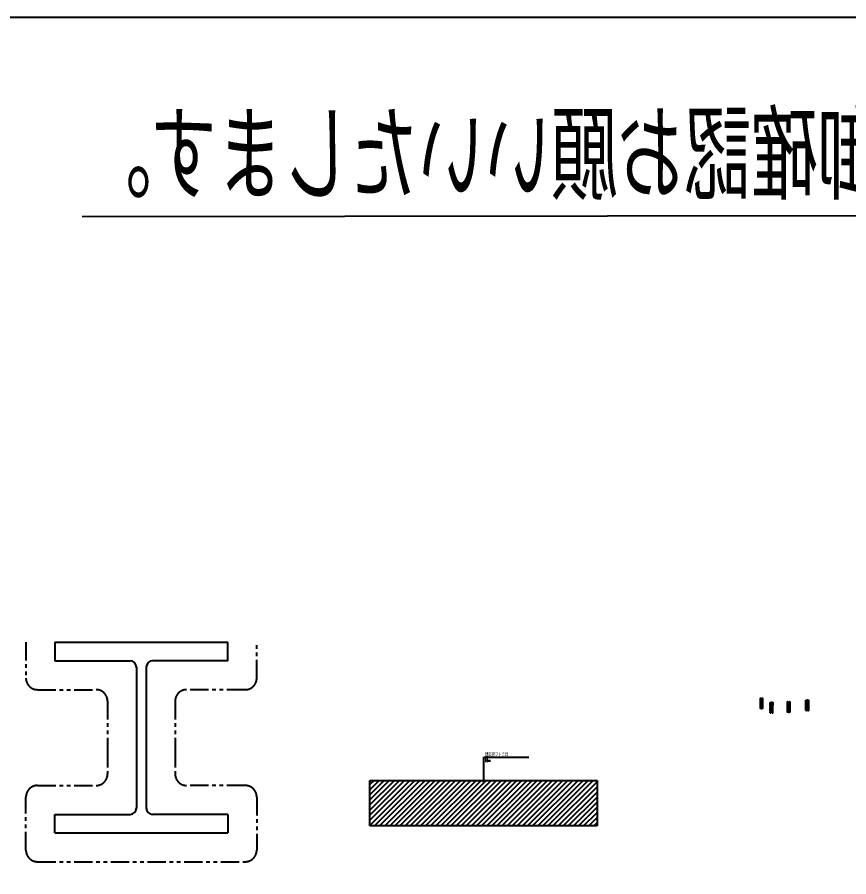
# Model space of a CAD drawing. Header units: inches. Extents: x 107967 to 757940, y -1505 to 368711.
# Drawn here: x 278424 to 315030, y 246563 to 284385 of the extents above; entities that cross this region are included whole.
import ezdxf

# ---------------------------------------------------------------- set-up
doc = ezdxf.new("R2010")
doc.units = ezdxf.units.IN
doc.header["$MEASUREMENT"] = 0
doc.linetypes.add('PHANTOM', pattern=[63.5, 31.75, -6.35, 6.35, -6.35, 6.35, -6.35])
for name, color, linetype in [('_P11_文字', 3, 'Continuous'), ('_P11_製品寸法', 9, 'Continuous'), ('_P18_文字', 3, 'Continuous'), ('_グラスウール', 2, 'BATTING'), ('_別途', 6, 'PHANTOM'), ('_製品', 4, 'Continuous'), ('_躯体', 8, 'Continuous')]:
    doc.layers.add(name, color=color, linetype=linetype)
doc.layers.add('_ポイント', color=1, linetype='Continuous', plot=False)
doc.styles.add('OKAMURA', font='simplex8.shx', dxfattribs={"width": 0.7, "bigfont": 'BIGFONT.shx'})
doc.linetypes.add('BATTING', pattern='A,0.00254,-2.54,[134,ltypeshp.shx,S=2.54,R=0,X=-2.54,Y=0],-5.08,[134,ltypeshp.shx,S=2.54,R=180,X=2.54,Y=0],-2.54', length=10.16254)
doc.dimstyles.new('OKAMURA-050', dxfattribs={"dimscale": 50, "dimtxt": 3, "dimasz": 1, "dimexe": 0, "dimexo": 3, "dimgap": 1, "dimtad": 1, "dimdec": 8, "dimdsep": 46, "dimtxsty": 'OKAMURA', "dimblk1": 'DOT', "dimblk2": 'DOT', "dimsah": 1, "dimcen": 0, "dimclrt": 3, "dimadec": 0, "dimazin": 0, "dimtfac": 1, "dimtdec": 8, "dimtix": 1, "dimtmove": 2, "dimatfit": 3, "dimfxl": 1, "dimtolj": 1, "dimarcsym": 0})
pattern_1 = [(37.5, (0, 0), (-0.32, 9.78826), [0, -7.7216, 0, -8.636, 0, -8.255]), (7.5, (0, 0), (8.99047, 14.3365), [0, -4.1656, 0, -6.9596, 0, -2.667]), (327.5, (-6.248, 0), (15.81985, 0.02874), [0, -2.54, 0, -9.144, 0, -11.938]), (317.5, (-6.248, 0), (15.27113, 4.4586), [0, -1.27, 0, -5.9944, 0, -6.858])]

# ---------------------------------------------------------------- blocks, each defined once
blk = doc.blocks.new('*U338')
at = {"layer": '_別途'}
for p, q in [((-200, 0), (-200, -62)), ((200, -62), (200, 0)), ((-180, -82), (-78.5, -82)), ((180, -82), (78.5, -82)), ((-58.5, -102), (-58.5, -185)), ((58.5, -102), (58.5, -192.3)), ((-58.5, -185), (-58.5, -228)), ((58.5, -185), (58.5, -228)), ((-180, -248), (-78.5, -248)), ((180, -248), (78.5, -248)), ((-200, -360), (-200, -268)), ((200, -268), (200, -360)), ((-180, -380), (180, -380))]:
    blk.add_line(p, q, dxfattribs=at)
for centre, start, end in [((-180, -62), 180, 270), ((180, -62), 270, 0), ((-78.5, -102), 0, 90), ((78.5, -102), 90, 180), ((-78.5, -228), 270, 0), ((78.5, -228), 180, 270), ((-180, -268), 90, 180), ((180, -268), 0, 90), ((-180, -360), 180, 270), ((180, -360), 270, 0)]:
    blk.add_arc(centre, 20, start, end, dxfattribs=at)
at = {"layer": '_躯体'}
for p, q in [((-150, 0), (-150, -32)), ((-150, 0), (150, 0)), ((150, -32), (150, 0)), ((-150, -32), (-19.5, -32)), ((-8.5, -43), (-8.5, -185)), ((8.5, -43), (8.5, -185)), ((150, -32), (19.5, -32)), ((-8.5, -185), (-8.5, -287)), ((8.5, -185), (8.5, -287)), ((-150, -298), (-19.5, -298)), ((-150, -330), (-150, -298)), ((150, -298), (19.5, -298)), ((150, -298), (150, -330)), ((-150, -330), (150, -330))]:
    blk.add_line(p, q, dxfattribs=at)
for centre, start, end in [((-19.5, -43), 0, 90), ((19.5, -43), 90, 180), ((-19.5, -287), 270, 0), ((19.5, -287), 180, 270)]:
    blk.add_arc(centre, 11, start, end, dxfattribs=at)
blk = doc.blocks.new('_DOT')
at = {"color": 0, "linetype": 'ByBlock'}
blk.add_line((-0.5, 0), (-1, 0), dxfattribs=at)
at = {"color": 0, "linetype": 'ByBlock', "const_width": 0.5}
blk.add_lwpolyline([(-0.25, 0, 1), (0.25, 0, 1)], format="xyb", close=True, dxfattribs=at)
blk = doc.blocks.new('*U195')
at = {"layer": '_別途'}
h = blk.add_hatch(dxfattribs=at)
h.set_pattern_fill('AR-SAND', color=256, scale=0.2, style=0)
h.set_pattern_definition(pattern_1)
h.paths.add_polyline_path([(-59, 457), (-46, 457), (-46, 332), (-59, 332)])
h = blk.add_hatch(dxfattribs=at)
h.set_pattern_fill('AR-SAND', color=256, scale=0.2, style=0)
h.set_pattern_definition(pattern_1)
h.paths.add_polyline_path([(-46, 457), (-34, 457), (-34, 332), (-46, 332)])
h = blk.add_hatch(dxfattribs=at)
h.set_pattern_fill('AR-SAND', color=256, scale=0.2, style=0)
h.set_pattern_definition(pattern_1)
h.paths.add_polyline_path([(34, 457), (46, 457), (46, 332), (34, 332)])
h = blk.add_hatch(dxfattribs=at)
h.set_pattern_fill('AR-SAND', color=256, scale=0.2, style=0)
h.set_pattern_definition(pattern_1)
h.paths.add_polyline_path([(46, 457), (59, 457), (59, 332), (46, 332)])
h = blk.add_hatch(dxfattribs=at)
h.set_pattern_fill('AR-SAND', color=256, scale=0.2, style=0)
h.set_pattern_definition(pattern_1)
h.paths.add_polyline_path([(-59, 0), (-46, 0), (-46, 322), (-59, 322)])
h = blk.add_hatch(dxfattribs=at)
h.set_pattern_fill('AR-SAND', color=256, scale=0.2, style=0)
h.set_pattern_definition(pattern_1)
h.paths.add_polyline_path([(-46, 0), (-34, 0), (-34, 322), (-46, 322)])
h = blk.add_hatch(dxfattribs=at)
h.set_pattern_fill('AR-SAND', color=256, scale=0.2, style=0)
h.set_pattern_definition(pattern_1)
h.paths.add_polyline_path([(34, 0), (46, 0), (46, 322), (34, 322)])
h = blk.add_hatch(dxfattribs=at)
h.set_pattern_fill('AR-SAND', color=256, scale=0.2, style=0)
h.set_pattern_definition(pattern_1)
h.paths.add_polyline_path([(46, 0), (59, 0), (59, 322), (46, 322)])
at = {"layer": '_グラスウール', "ltscale": 4}
for points in [[(0, 332), (0, 457), (0, 457)], [(0, 0), (0, 322), (0, 322)]]:
    blk.add_lwpolyline(points, dxfattribs=at)
at = {"layer": '_ポイント'}
blk.add_point((0, 457), dxfattribs=at)
at = {"layer": '_別途'}
for p, q in [((-59, 332), (-59, 457)), ((-46, 332), (-46, 457)), ((-34, 332), (-34, 457)), ((34, 332), (34, 457)), ((59, 332), (59, 457)), ((-59, 0), (-59, 322)), ((-46, 0), (-46, 322)), ((-34, 0), (-34, 322)), ((34, 0), (34, 322)), ((46, 0), (46, 322)), ((59, 0), (59, 322))]:
    blk.add_line(p, q, dxfattribs=at)
at = {"layer": '_製品'}
blk.add_line((46, 332), (46, 457), dxfattribs=at)
at = {"layer": 'Defpoints', "ltscale": 2}
for points in [[(-59, 457), (-46, 457), (-46, 332), (-59, 332)], [(-46, 457), (-34, 457), (-34, 332), (-46, 332)], [(34, 457), (46, 457), (46, 332), (34, 332)], [(46, 457), (59, 457), (59, 332), (46, 332)], [(-59, 0), (-46, 0), (-46, 322), (-59, 322)], [(-46, 0), (-34, 0), (-34, 322), (-46, 322)], [(34, 0), (46, 0), (46, 322), (34, 322)], [(46, 0), (59, 0), (59, 322), (46, 322)]]:
    blk.add_lwpolyline(points, close=True, dxfattribs=at)
blk = doc.blocks.new('BOLT')
at = {"layer": '_ポイント'}
blk.add_point((0, 0), dxfattribs=at)
at = {"layer": '_製品'}
for p, q in [((0, 10.969464), (-9.5, 5.484637)), ((-9.5, 5.484637), (-9.5, -5.484636)), ((0, 10.969464), (9.5, 5.484636)), ((9.5, 5.484636), (9.5, -5.484637)), ((-9.5, -5.484636), (0, -10.969464)), ((9.5, -5.484637), (0, -10.969464))]:
    blk.add_line(p, q, dxfattribs=at)
for radius in [9.5, 6]:
    blk.add_circle((0, 0), radius, dxfattribs=at)
blk = doc.blocks.new('ピース')
at = {"layer": '_製品', "ltscale": 2}
for p, q in [((-31, -50), (-31, 0)), ((-31, 0), (31, 0)), ((31, -50), (31, 0)), ((-31, -6), (31, -6)), ((-31, -50), (31, -50))]:
    blk.add_line(p, q, dxfattribs=at)
blk = doc.blocks.new('65ﾗﾝﾅｰ')
at = {"layer": '_製品', "ltscale": 2}
for p, q in [((-33.5, 40), (-33.5, 0)), ((-33.5, 40), (-32.7, 40)), ((-33.5, 0), (33.5, 0)), ((-32.7, 40), (-32.7, 0.8)), ((-32.7, 0.8), (32.7, 0.8)), ((32.7, 40), (32.7, 0.8)), ((33.5, 40), (32.7, 40)), ((33.5, 0), (33.5, 40))]:
    blk.add_line(p, q, dxfattribs=at)
blk = doc.blocks.new('*U196')
at = {"layer": '_製品'}
h = blk.add_hatch(dxfattribs=at)
h.set_pattern_fill('AR-SAND', color=256, scale=0.2, style=0)
h.set_pattern_definition([(37.5, (-647.514, -1076.187), (-0.320006, 9.788265), [0, -7.7216, 0, -8.636, 0, -8.255]), (7.5, (-647.514, -1076.187), (8.99047, 14.3365), [0, -4.1656, 0, -6.9596, 0, -2.667]), (327.5, (-653.762, -1076.187), (15.819847, 0.028744), [0, -2.54, 0, -9.144, 0, -11.938]), (317.5, (-653.762, -1076.187), (15.27113, 4.45859), [0, -1.27, 0, -5.9944, 0, -6.858])])
h.paths.add_polyline_path([(-59, 457), (-46, 457), (-46, 332), (-59, 332)])
h = blk.add_hatch(dxfattribs=at)
h.set_pattern_fill('AR-SAND', color=256, scale=0.2, style=0)
h.set_pattern_definition([(37.5, (-635.014, -1076.187), (-0.320006, 9.788265), [0, -7.7216, 0, -8.636, 0, -8.255]), (7.5, (-635.014, -1076.187), (8.99047, 14.3365), [0, -4.1656, 0, -6.9596, 0, -2.667]), (327.5, (-641.262, -1076.187), (15.819847, 0.028744), [0, -2.54, 0, -9.144, 0, -11.938]), (317.5, (-641.262, -1076.187), (15.27113, 4.45859), [0, -1.27, 0, -5.9944, 0, -6.858])])
h.paths.add_polyline_path([(-46, 457), (-34, 457), (-34, 332), (-46, 332)])
h = blk.add_hatch(dxfattribs=at)
h.set_pattern_fill('AR-SAND', color=256, scale=0.2, style=0)
h.set_pattern_definition([(37.5, (-670.014, -1076.187), (-0.320006, 9.788265), [0, -7.7216, 0, -8.636, 0, -8.255]), (7.5, (-670.014, -1076.187), (8.99047, 14.3365), [0, -4.1656, 0, -6.9596, 0, -2.667]), (327.5, (-676.262, -1076.187), (15.819847, 0.028744), [0, -2.54, 0, -9.144, 0, -11.938]), (317.5, (-676.262, -1076.187), (15.27113, 4.45859), [0, -1.27, 0, -5.9944, 0, -6.858])])
h.paths.add_polyline_path([(34, 457), (46, 457), (46, 332), (34, 332)])
h = blk.add_hatch(dxfattribs=at)
h.set_pattern_fill('AR-SAND', color=256, scale=0.2, style=0)
h.set_pattern_definition([(37.5, (-657.514, -1076.187), (-0.320006, 9.788265), [0, -7.7216, 0, -8.636, 0, -8.255]), (7.5, (-657.514, -1076.187), (8.99047, 14.3365), [0, -4.1656, 0, -6.9596, 0, -2.667]), (327.5, (-663.762, -1076.187), (15.819847, 0.028744), [0, -2.54, 0, -9.144, 0, -11.938]), (317.5, (-663.762, -1076.187), (15.27113, 4.45859), [0, -1.27, 0, -5.9944, 0, -6.858])])
h.paths.add_polyline_path([(46, 457), (59, 457), (59, 332), (46, 332)])
h = blk.add_hatch(dxfattribs=at)
h.set_pattern_fill('AR-SAND', color=256, scale=0.2, style=0)
h.set_pattern_definition([(37.5, (-647.514, -1061.168), (-0.320006, 9.788265), [0, -7.7216, 0, -8.636, 0, -8.255]), (7.5, (-647.514, -1061.168), (8.99047, 14.3365), [0, -4.1656, 0, -6.9596, 0, -2.667]), (327.5, (-653.762, -1061.168), (15.819847, 0.028744), [0, -2.54, 0, -9.144, 0, -11.938]), (317.5, (-653.762, -1061.168), (15.27113, 4.45859), [0, -1.27, 0, -5.9944, 0, -6.858])])
h.paths.add_polyline_path([(-59, 0), (-46, 0), (-46, 322), (-59, 322)])
h = blk.add_hatch(dxfattribs=at)
h.set_pattern_fill('AR-SAND', color=256, scale=0.2, style=0)
h.set_pattern_definition([(37.5, (-635.014, -1061.168), (-0.320006, 9.788265), [0, -7.7216, 0, -8.636, 0, -8.255]), (7.5, (-635.014, -1061.168), (8.99047, 14.3365), [0, -4.1656, 0, -6.9596, 0, -2.667]), (327.5, (-641.262, -1061.168), (15.819847, 0.028744), [0, -2.54, 0, -9.144, 0, -11.938]), (317.5, (-641.262, -1061.168), (15.27113, 4.45859), [0, -1.27, 0, -5.9944, 0, -6.858])])
h.paths.add_polyline_path([(-46, 0), (-34, 0), (-34, 322), (-46, 322)])
h = blk.add_hatch(dxfattribs=at)
h.set_pattern_fill('AR-SAND', color=256, scale=0.2, style=0)
h.set_pattern_definition([(37.5, (-670.014, -1061.187), (-0.320006, 9.788265), [0, -7.7216, 0, -8.636, 0, -8.255]), (7.5, (-670.014, -1061.187), (8.99047, 14.3365), [0, -4.1656, 0, -6.9596, 0, -2.667]), (327.5, (-676.262, -1061.187), (15.819847, 0.028744), [0, -2.54, 0, -9.144, 0, -11.938]), (317.5, (-676.262, -1061.187), (15.27113, 4.45859), [0, -1.27, 0, -5.9944, 0, -6.858])])
h.paths.add_polyline_path([(34, 0), (46, 0), (46, 322), (34, 322)])
h = blk.add_hatch(dxfattribs=at)
h.set_pattern_fill('AR-SAND', color=256, scale=0.2, style=0)
h.set_pattern_definition([(37.5, (-657.514, -1061.187), (-0.320006, 9.788265), [0, -7.7216, 0, -8.636, 0, -8.255]), (7.5, (-657.514, -1061.187), (8.99047, 14.3365), [0, -4.1656, 0, -6.9596, 0, -2.667]), (327.5, (-663.762, -1061.187), (15.819847, 0.028744), [0, -2.54, 0, -9.144, 0, -11.938]), (317.5, (-663.762, -1061.187), (15.27113, 4.45859), [0, -1.27, 0, -5.9944, 0, -6.858])])
h.paths.add_polyline_path([(46, 0), (59, 0), (59, 322), (46, 322)])
at = {"layer": '_グラスウール', "ltscale": 4}
for points in [[(0, 332), (0, 457), (0, 457)], [(0, 0), (0, 322), (0, 322)]]:
    blk.add_lwpolyline(points, dxfattribs=at)
at = {"layer": '_ポイント'}
blk.add_point((0, 457), dxfattribs=at)
at = {"layer": '_製品'}
for p, q in [((-59, 332), (-59, 457)), ((-46, 332), (-46, 457)), ((-46, 457), (-34, 457)), ((-34, 332), (-34, 457)), ((34, 332), (34, 457)), ((34, 457), (46, 457)), ((46, 332), (46, 457)), ((59, 332), (59, 457)), ((-59, 0), (-59, 322)), ((-46, 0), (-46, 322)), ((-34, 0), (-46, 0)), ((-34, 0), (-34, 322)), ((34, 0), (34, 322)), ((46, 0), (34, 0)), ((46, 0), (46, 322)), ((59, 0), (59, 322))]:
    blk.add_line(p, q, dxfattribs=at)
at = {"layer": 'Defpoints', "ltscale": 2}
for points in [[(-59, 457), (-46, 457), (-46, 332), (-59, 332)], [(-46, 457), (-34, 457), (-34, 332), (-46, 332)], [(34, 457), (46, 457), (46, 332), (34, 332)], [(46, 457), (59, 457), (59, 332), (46, 332)], [(-59, 0), (-46, 0), (-46, 322), (-59, 322)], [(-46, 0), (-34, 0), (-34, 322), (-46, 322)], [(34, 0), (46, 0), (46, 322), (34, 322)], [(46, 0), (59, 0), (59, 322), (46, 322)]]:
    blk.add_lwpolyline(points, close=True, dxfattribs=at)
at = {"layer": '_製品'}
for name, p in [('65ﾗﾝﾅｰ', (0, 65)), ('ピース', (0, 65)), ('BOLT', (0, 40))]:
    blk.add_blockref(name, p, dxfattribs=at)
blk = doc.blocks.new('*U197')
at = {"layer": '_製品'}
h = blk.add_hatch(dxfattribs=at)
h.set_pattern_fill('AR-SAND', color=256, scale=0.2, style=0)
h.set_pattern_definition(pattern_1)
h.paths.add_polyline_path([(-46, 332), (-33, 332), (-33, 457), (-46, 457)])
h.paths.add_polyline_path([(-46, 0), (-33, 0), (-33, 322), (-46, 322)])
at = {"layer": '_製品', "ltscale": 2}
h = blk.add_hatch(dxfattribs=at)
h.set_pattern_fill('AR-SAND', color=256, scale=0.2, style=0)
h.set_pattern_definition(pattern_1)
h.paths.add_polyline_path([(34, 332), (46, 332), (46, 457), (34, 457)])
h.paths.add_polyline_path([(34, 0), (46, 0), (46, 322), (34, 322)])
at = {"layer": '_グラスウール', "ltscale": 4}
for points in [[(0, 332), (0, 457), (0, 457)], [(0, 0), (0, 322), (0, 322)]]:
    blk.add_lwpolyline(points, dxfattribs=at)
at = {"layer": '_ポイント', "ltscale": 2}
blk.add_point((0, 0), dxfattribs=at)
blk.add_point((0, 0), dxfattribs=at)
at = {"layer": '_製品', "ltscale": 2}
for p, q in [((-33, 457), (-46, 457)), ((-46, 457), (-46, 332)), ((-33, 332), (-33, 457)), ((46, 457), (34, 457)), ((34, 457), (34, 332)), ((46, 332), (46, 457)), ((-46, 0), (-46, 322)), ((-33, 0), (-46, 0)), ((-33, 322), (-33, 0)), ((34, 322), (34, 0)), ((34, 0), (46, 0)), ((46, 0), (46, 322))]:
    blk.add_line(p, q, dxfattribs=at)
at = {"layer": 'Defpoints'}
for points in [[(-46, 332), (-46, 457), (-33, 457), (-33, 332)], [(34, 332), (34, 457), (46, 457), (46, 332)], [(-33, 322), (-33, 0), (-46, 0), (-46, 322)], [(46, 322), (46, 0), (34, 0), (34, 322)]]:
    blk.add_lwpolyline(points, close=True, dxfattribs=at)
at = {"layer": '_製品'}
for name, p in [('65ﾗﾝﾅｰ', (0, 65)), ('ピース', (0, 65)), ('BOLT', (0, 40))]:
    blk.add_blockref(name, p, dxfattribs=at)
blk = doc.blocks.new('*U198')
at = {"layer": '_別途'}
h = blk.add_hatch(dxfattribs=at)
h.set_pattern_fill('AR-SAND', color=256, scale=0.2, style=0)
h.set_pattern_definition(pattern_1)
h.paths.add_polyline_path([(-46, 332), (-33, 332), (-33, 457), (-46, 457)])
h.paths.add_polyline_path([(-46, 0), (-33, 0), (-33, 322), (-46, 322)])
h = blk.add_hatch(dxfattribs=at)
h.set_pattern_fill('AR-SAND', color=256, scale=0.2, style=0)
h.set_pattern_definition(pattern_1)
h.paths.add_polyline_path([(34, 332), (46, 332), (46, 457), (34, 457)])
h.paths.add_polyline_path([(34, 0), (46, 0), (46, 322), (34, 322)])
at = {"layer": '_グラスウール', "ltscale": 4}
for points in [[(0, 332), (0, 457), (0, 457)], [(0, 0), (0, 322), (0, 322)]]:
    blk.add_lwpolyline(points, dxfattribs=at)
at = {"layer": '_ポイント', "ltscale": 2}
blk.add_point((0, 0), dxfattribs=at)
blk.add_point((0, 0), dxfattribs=at)
at = {"layer": '_別途'}
for p, q in [((-46, 457), (-46, 332)), ((-33, 332), (-33, 457)), ((34, 457), (34, 332)), ((46, 332), (46, 457)), ((-46, 0), (-46, 322)), ((-33, 322), (-33, 0)), ((34, 322), (34, 0)), ((46, 0), (46, 322))]:
    blk.add_line(p, q, dxfattribs=at)
at = {"layer": 'Defpoints'}
for points in [[(-46, 332), (-46, 457), (-33, 457), (-33, 332)], [(34, 332), (34, 457), (46, 457), (46, 332)], [(-33, 322), (-33, 0), (-46, 0), (-46, 322)], [(46, 322), (46, 0), (34, 0), (34, 322)]]:
    blk.add_lwpolyline(points, close=True, dxfattribs=at)
blk = doc.blocks.new('*U340')
at = {"layer": '_P18_文字', "extrusion": (-4.44089e-16, 0, -1), "insert": (-1985.4, 1205.3), "char_height": 150, "attachment_point": 3, "text_direction": (-1, 0, 0), "style": 'OKAMURA'}
blk.add_mtext_dynamic_manual_height_columns('梁サイズ御確認お願いいたします。', width=2097.447, gutter_width=37.5, heights=[0], dxfattribs=at)
at = {"layer": '_P18_文字'}
blk.add_leader([(0, 0), (-29.9, 1028), (-1989.8, 1025.8)], dimstyle='OKAMURA-050', override={"dimgap": 1, "dimtad": 0}, dxfattribs=at)
blk = doc.blocks.new('*U339')
at = {"layer": '_躯体'}
h = blk.add_hatch(dxfattribs=at)
h.set_pattern_fill('ANSI31', color=256, scale=50)
h.set_pattern_definition([(45, (0, 0), (-112.2532, 112.2532), [])])
h.paths.add_polyline_path([(10000, -2000), (10000, 0), (0, 0), (0, -2000)])
for p, q in [((0, 0), (10000, 0)), ((0, -2000), (0, 0)), ((10000, 0), (10000, -2000)), ((10000, -2000), (0, -2000))]:
    blk.add_line(p, q, dxfattribs=at)
at = {"layer": '_P11_文字', "insert": (5063, 1212), "char_height": 150, "attachment_point": 1, "style": 'OKAMURA'}
blk.add_mtext_dynamic_manual_height_columns('建築梁フトコロH=', width=1114.89, gutter_width=37.5, heights=[0], dxfattribs=at)
at = {"layer": '_P11_文字'}
blk.add_leader([(5007, -88), (5007, 1028), (6997, 1028)], dimstyle='OKAMURA-050', override={"dimgap": 1, "dimtad": 0}, dxfattribs=at)

msp = doc.modelspace()

# ---------------------------------------------------------------- linework, layer by layer
at = {"layer": '_P11_製品寸法'}
msp.add_lwpolyline([(521047, 121833), (107967, 121833), (107967, 284385), (521047, 284385)], close=True, dxfattribs=at)

# ---------------------------------------------------------------- block references
at = {"xscale": 25.4, "yscale": 25.4, "zscale": 25.4}
for name, p in [('*U340', (331826, 249548)), ('*U338', (283889, 256880))]:
    msp.add_blockref(name, p, dxfattribs=at)
for name, p in [('*U198', (311183, 253970)), ('*U195', (311625, 253781)), ('*U197', (312382, 253812)), ('*U196', (313202, 253875)), ('*U339', (293951, 250800))]:
    msp.add_blockref(name, p)

doc.saveas('drawing.dxf')
